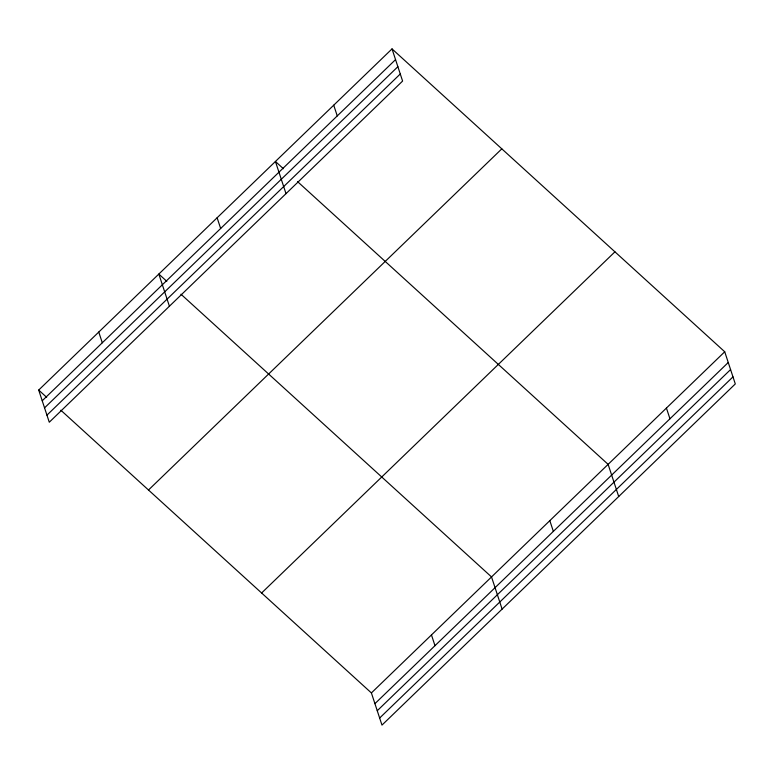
<?xml version="1.0" encoding="UTF-8"?>
<svg xmlns="http://www.w3.org/2000/svg" width="774" height="774" viewBox="0 0 774 774"><rect width="100%" height="100%" fill="white"/><g stroke="black" fill="none" stroke-linecap="round" stroke-linejoin="round"><path stroke-width="1.16" d="M392.021 48.897L402.606 81.067L49.275 422.227L38.7 390.057L392.021 48.897L724.725 351.773L735.3 383.943L381.979 725.103L371.394 692.933L60.836 410.21M42.222 400.777L395.553 59.617M44.553 407.859L397.875 66.699M46.953 415.145L400.274 73.985M148.492 490.01L501.813 148.85M261.612 592.99L614.933 251.831M371.394 692.933L724.725 351.773M374.926 703.663L728.247 362.503M377.248 710.735L730.579 369.575M379.647 718.03L732.978 376.87M283.4 168.732L275.428 161.476L286.003 193.645M297.564 181.629L608.122 464.361L618.707 496.531M166.797 281.32L158.834 274.064L169.409 306.233M180.961 294.217L491.529 576.94L502.103 609.109M38.7 390.057L46.672 397.314M666.424 408.072L669.955 418.792M549.83 520.65L553.352 531.37M333.729 105.187L337.251 115.906M431.466 634.941L434.988 645.661M217.126 217.775L220.658 228.494M98.762 332.056L102.294 342.785"/></g></svg>
